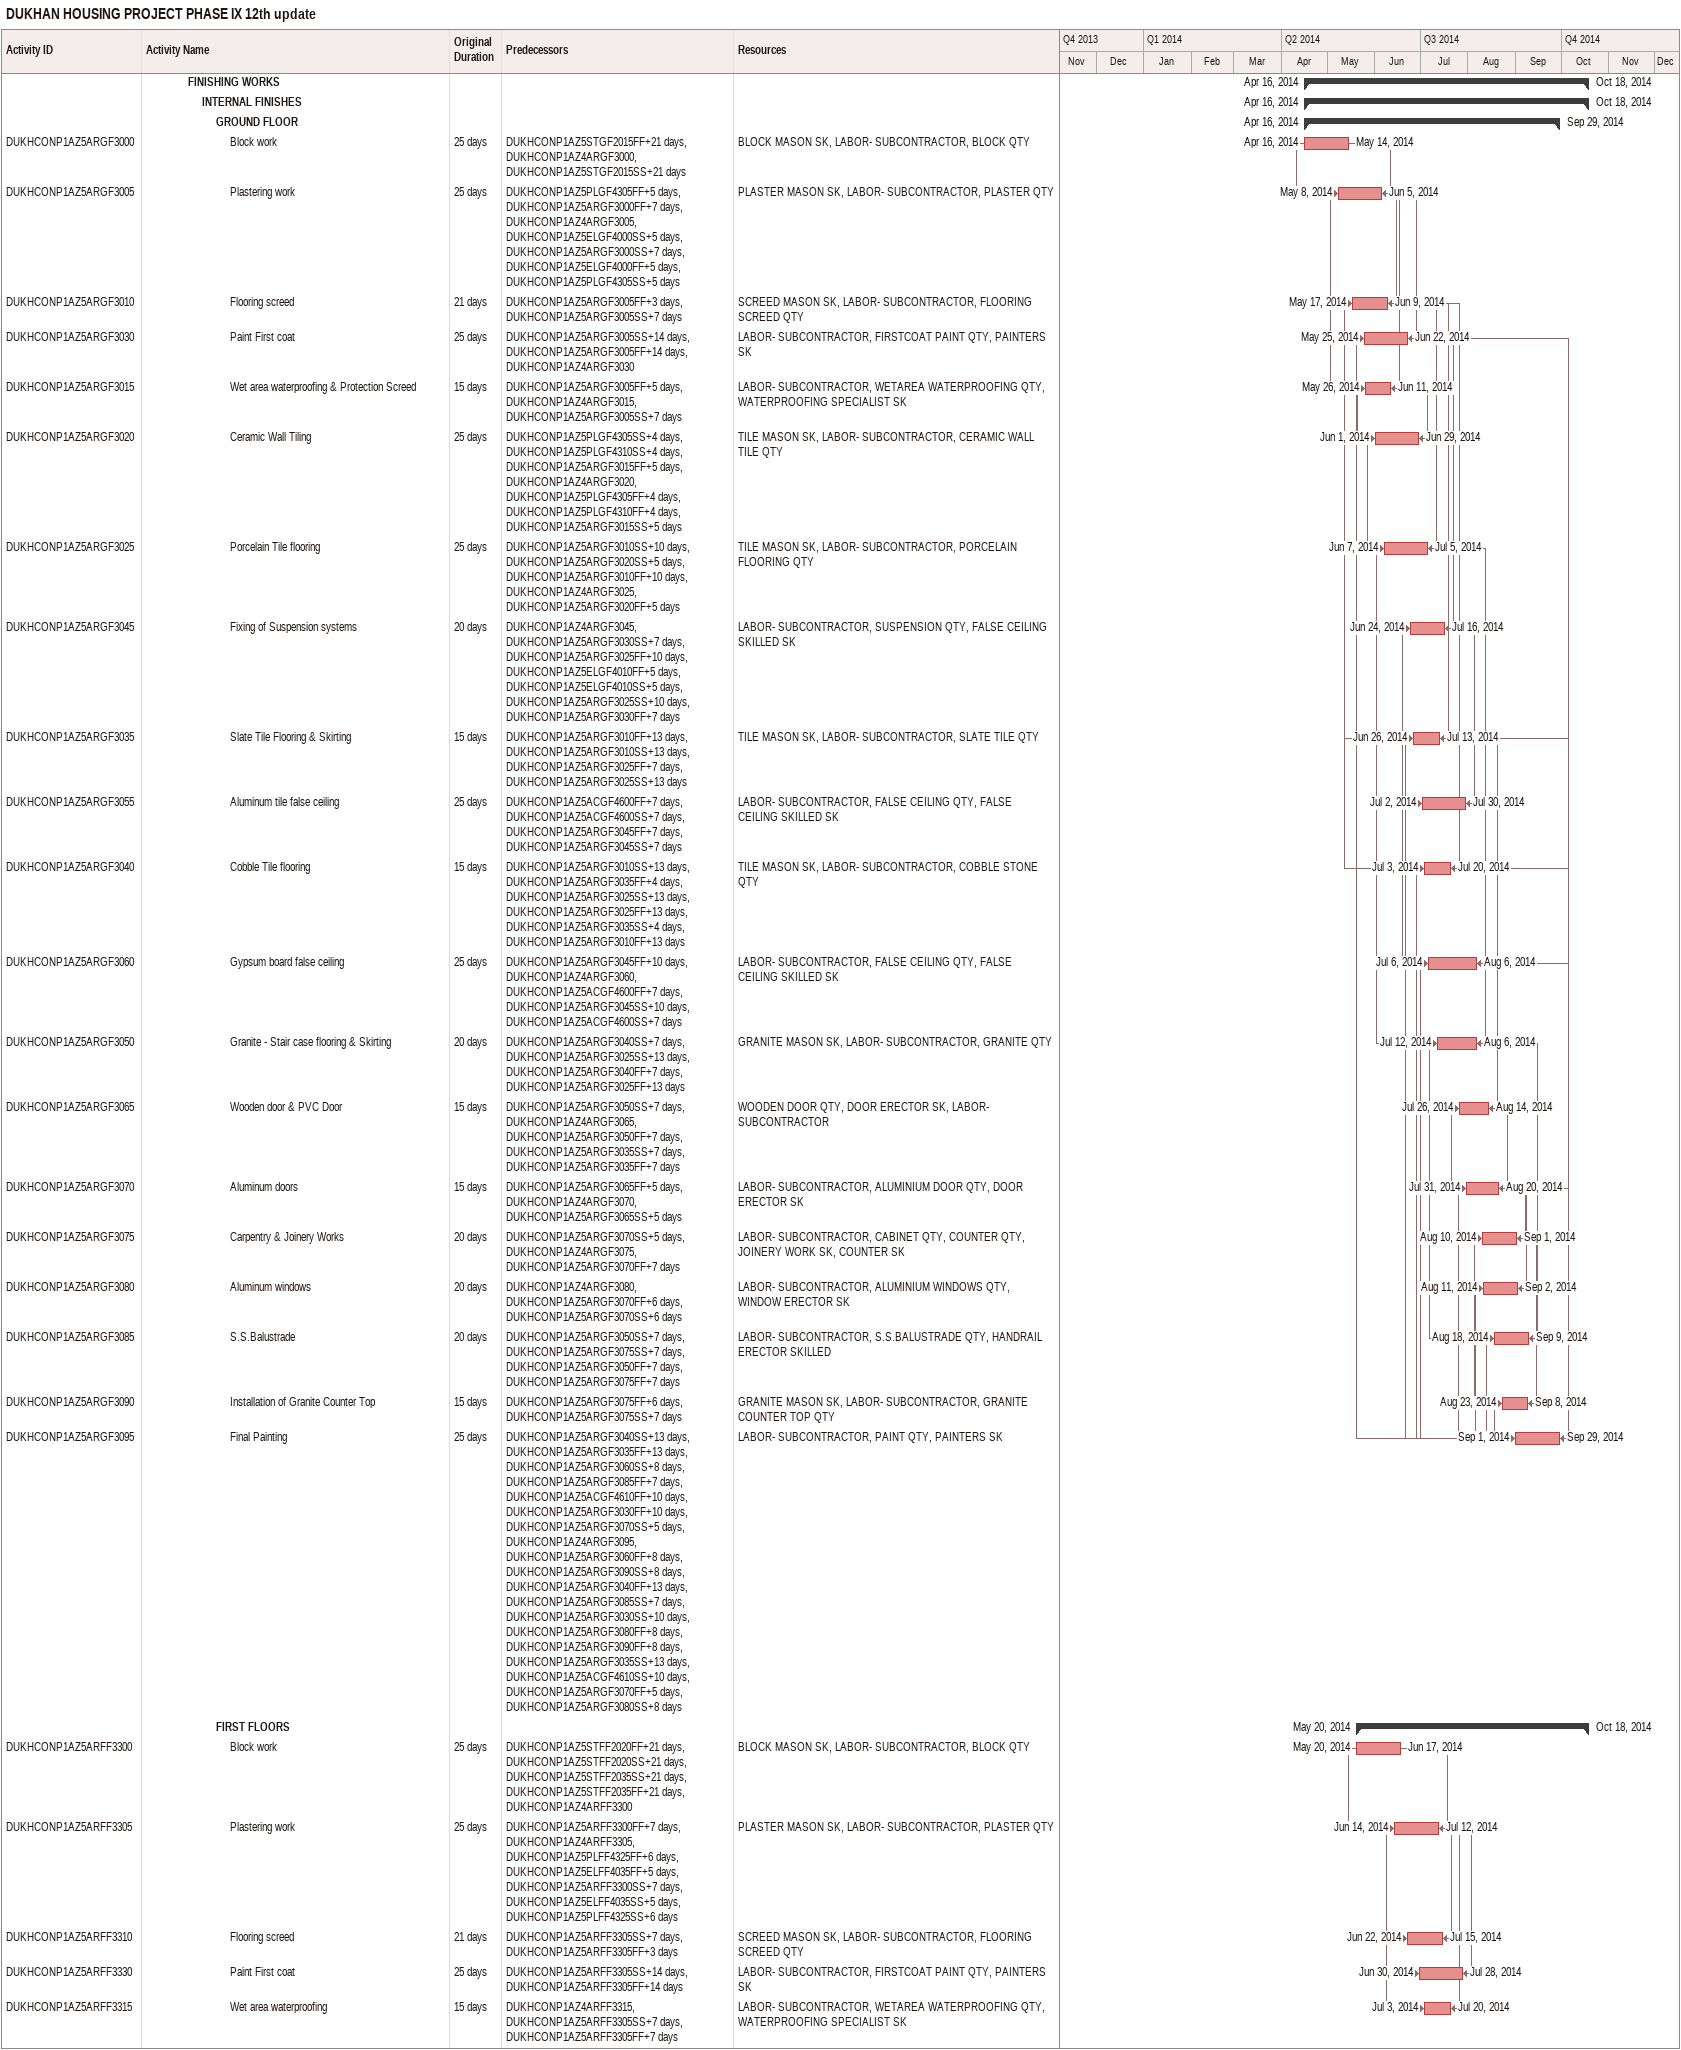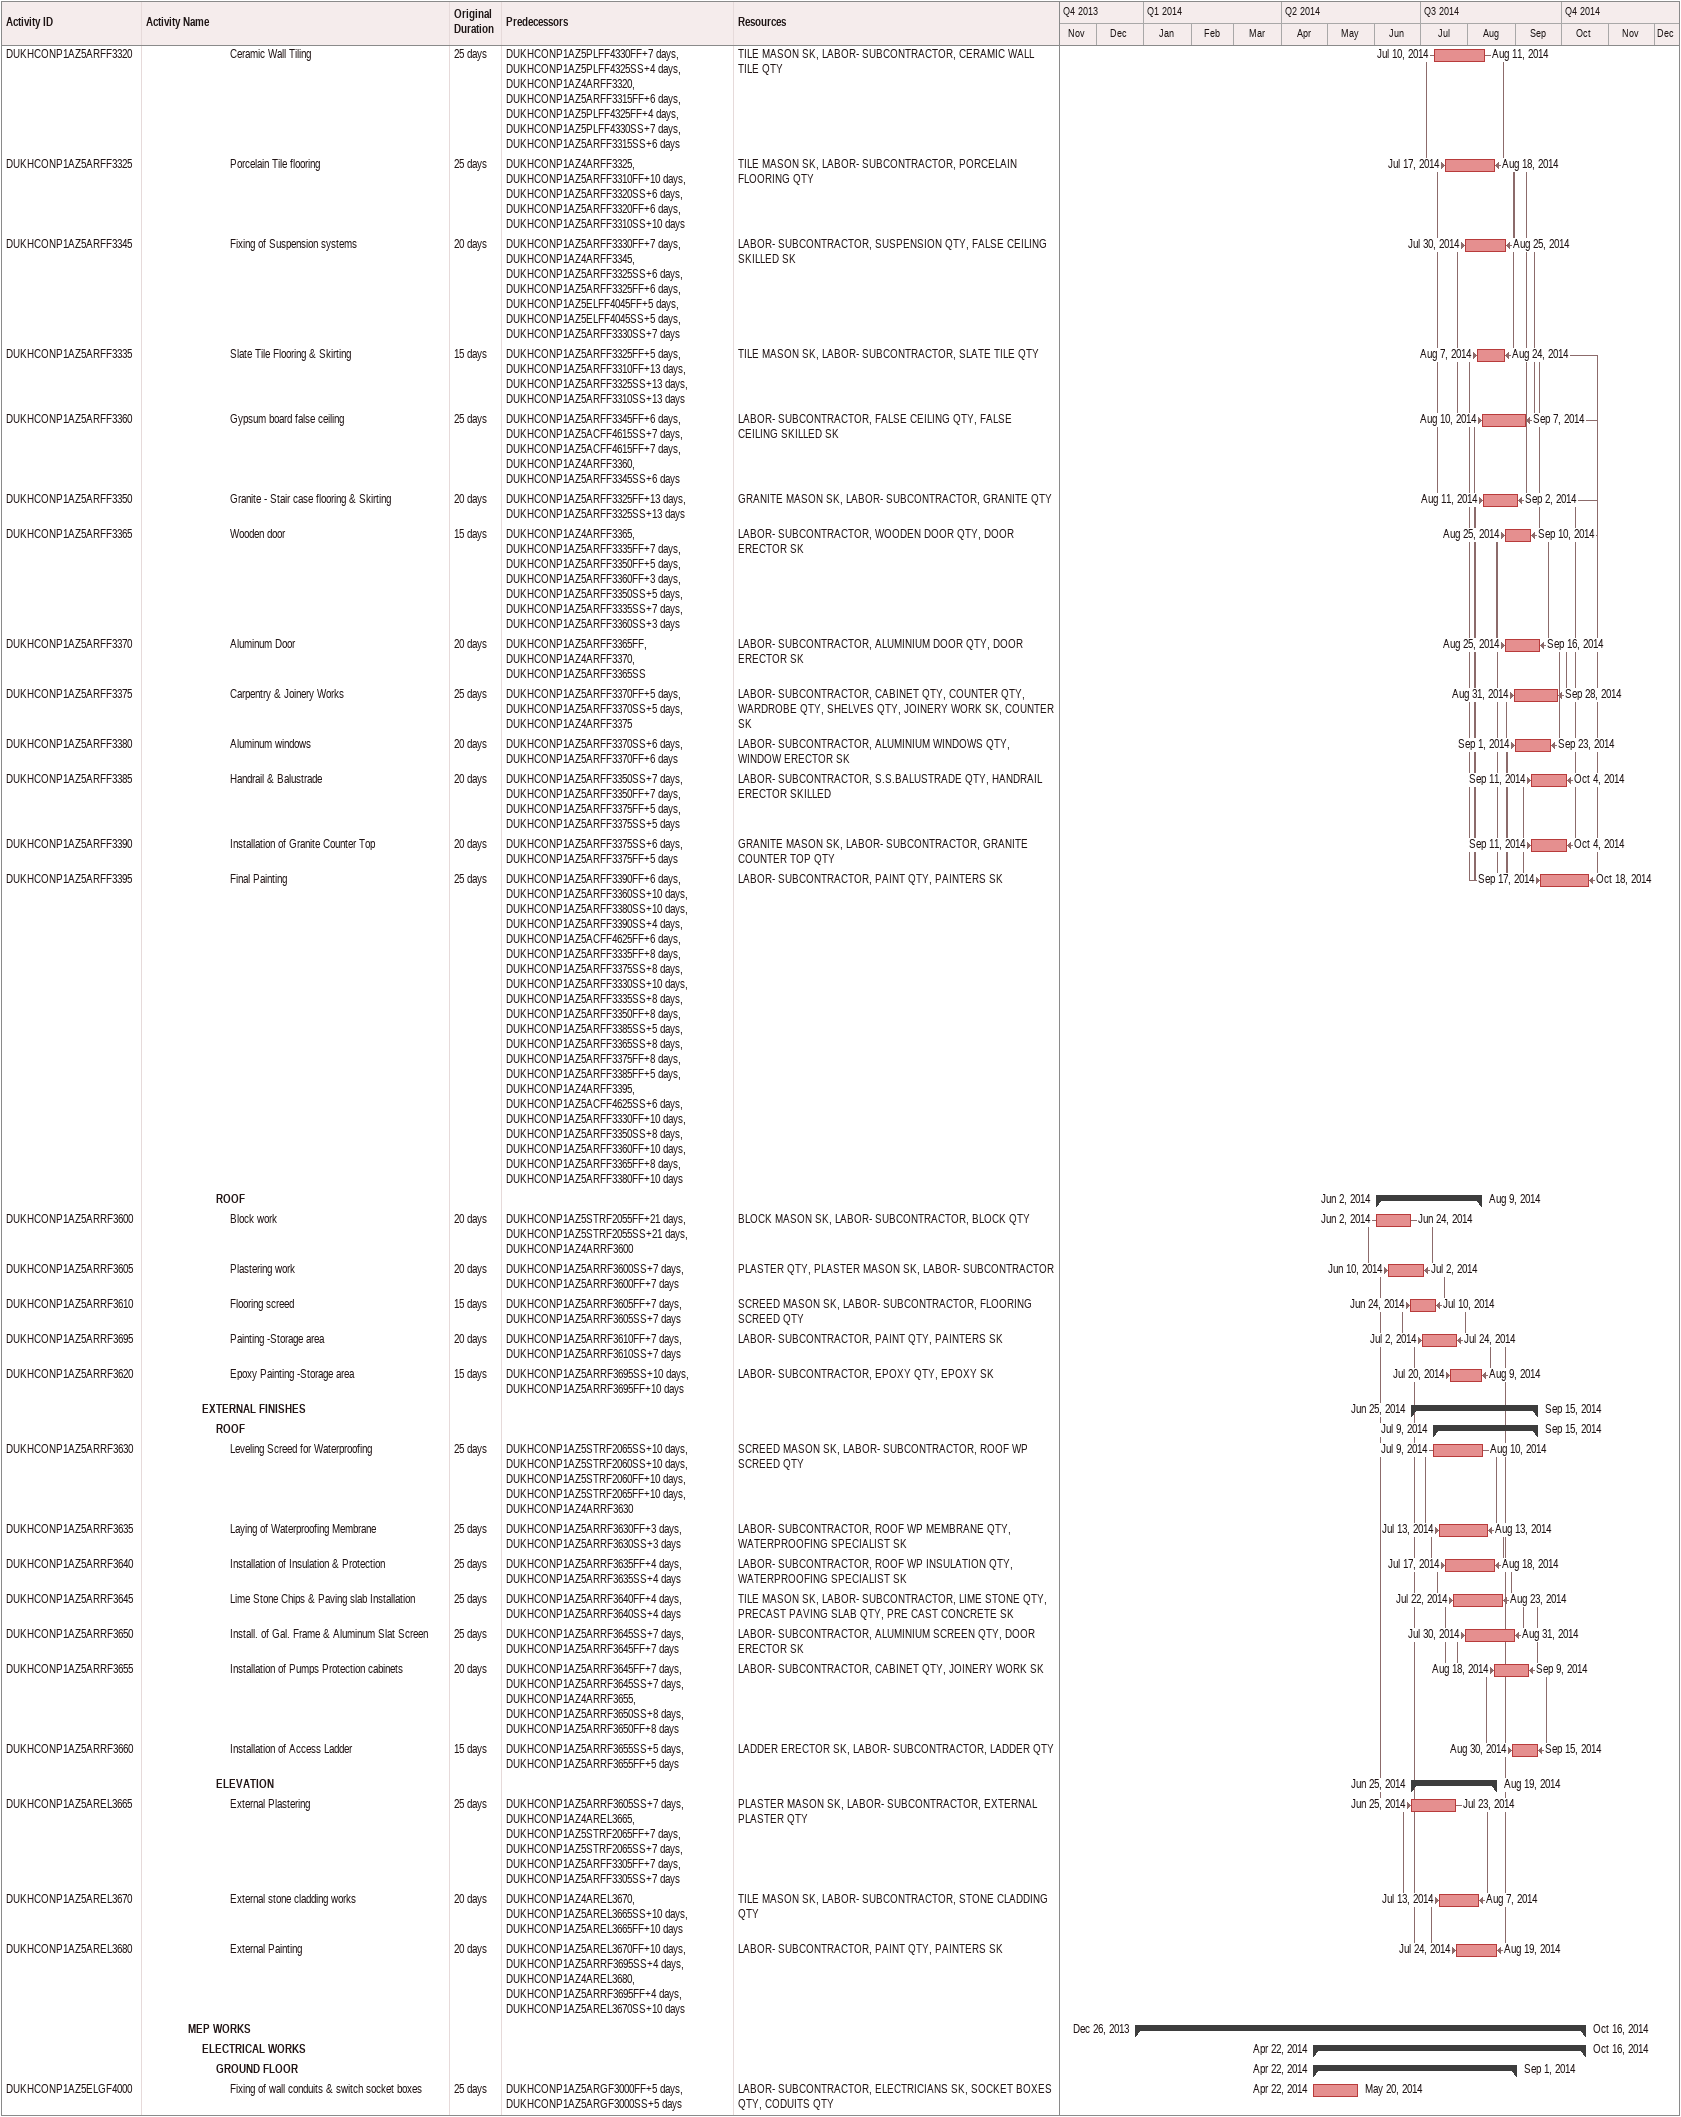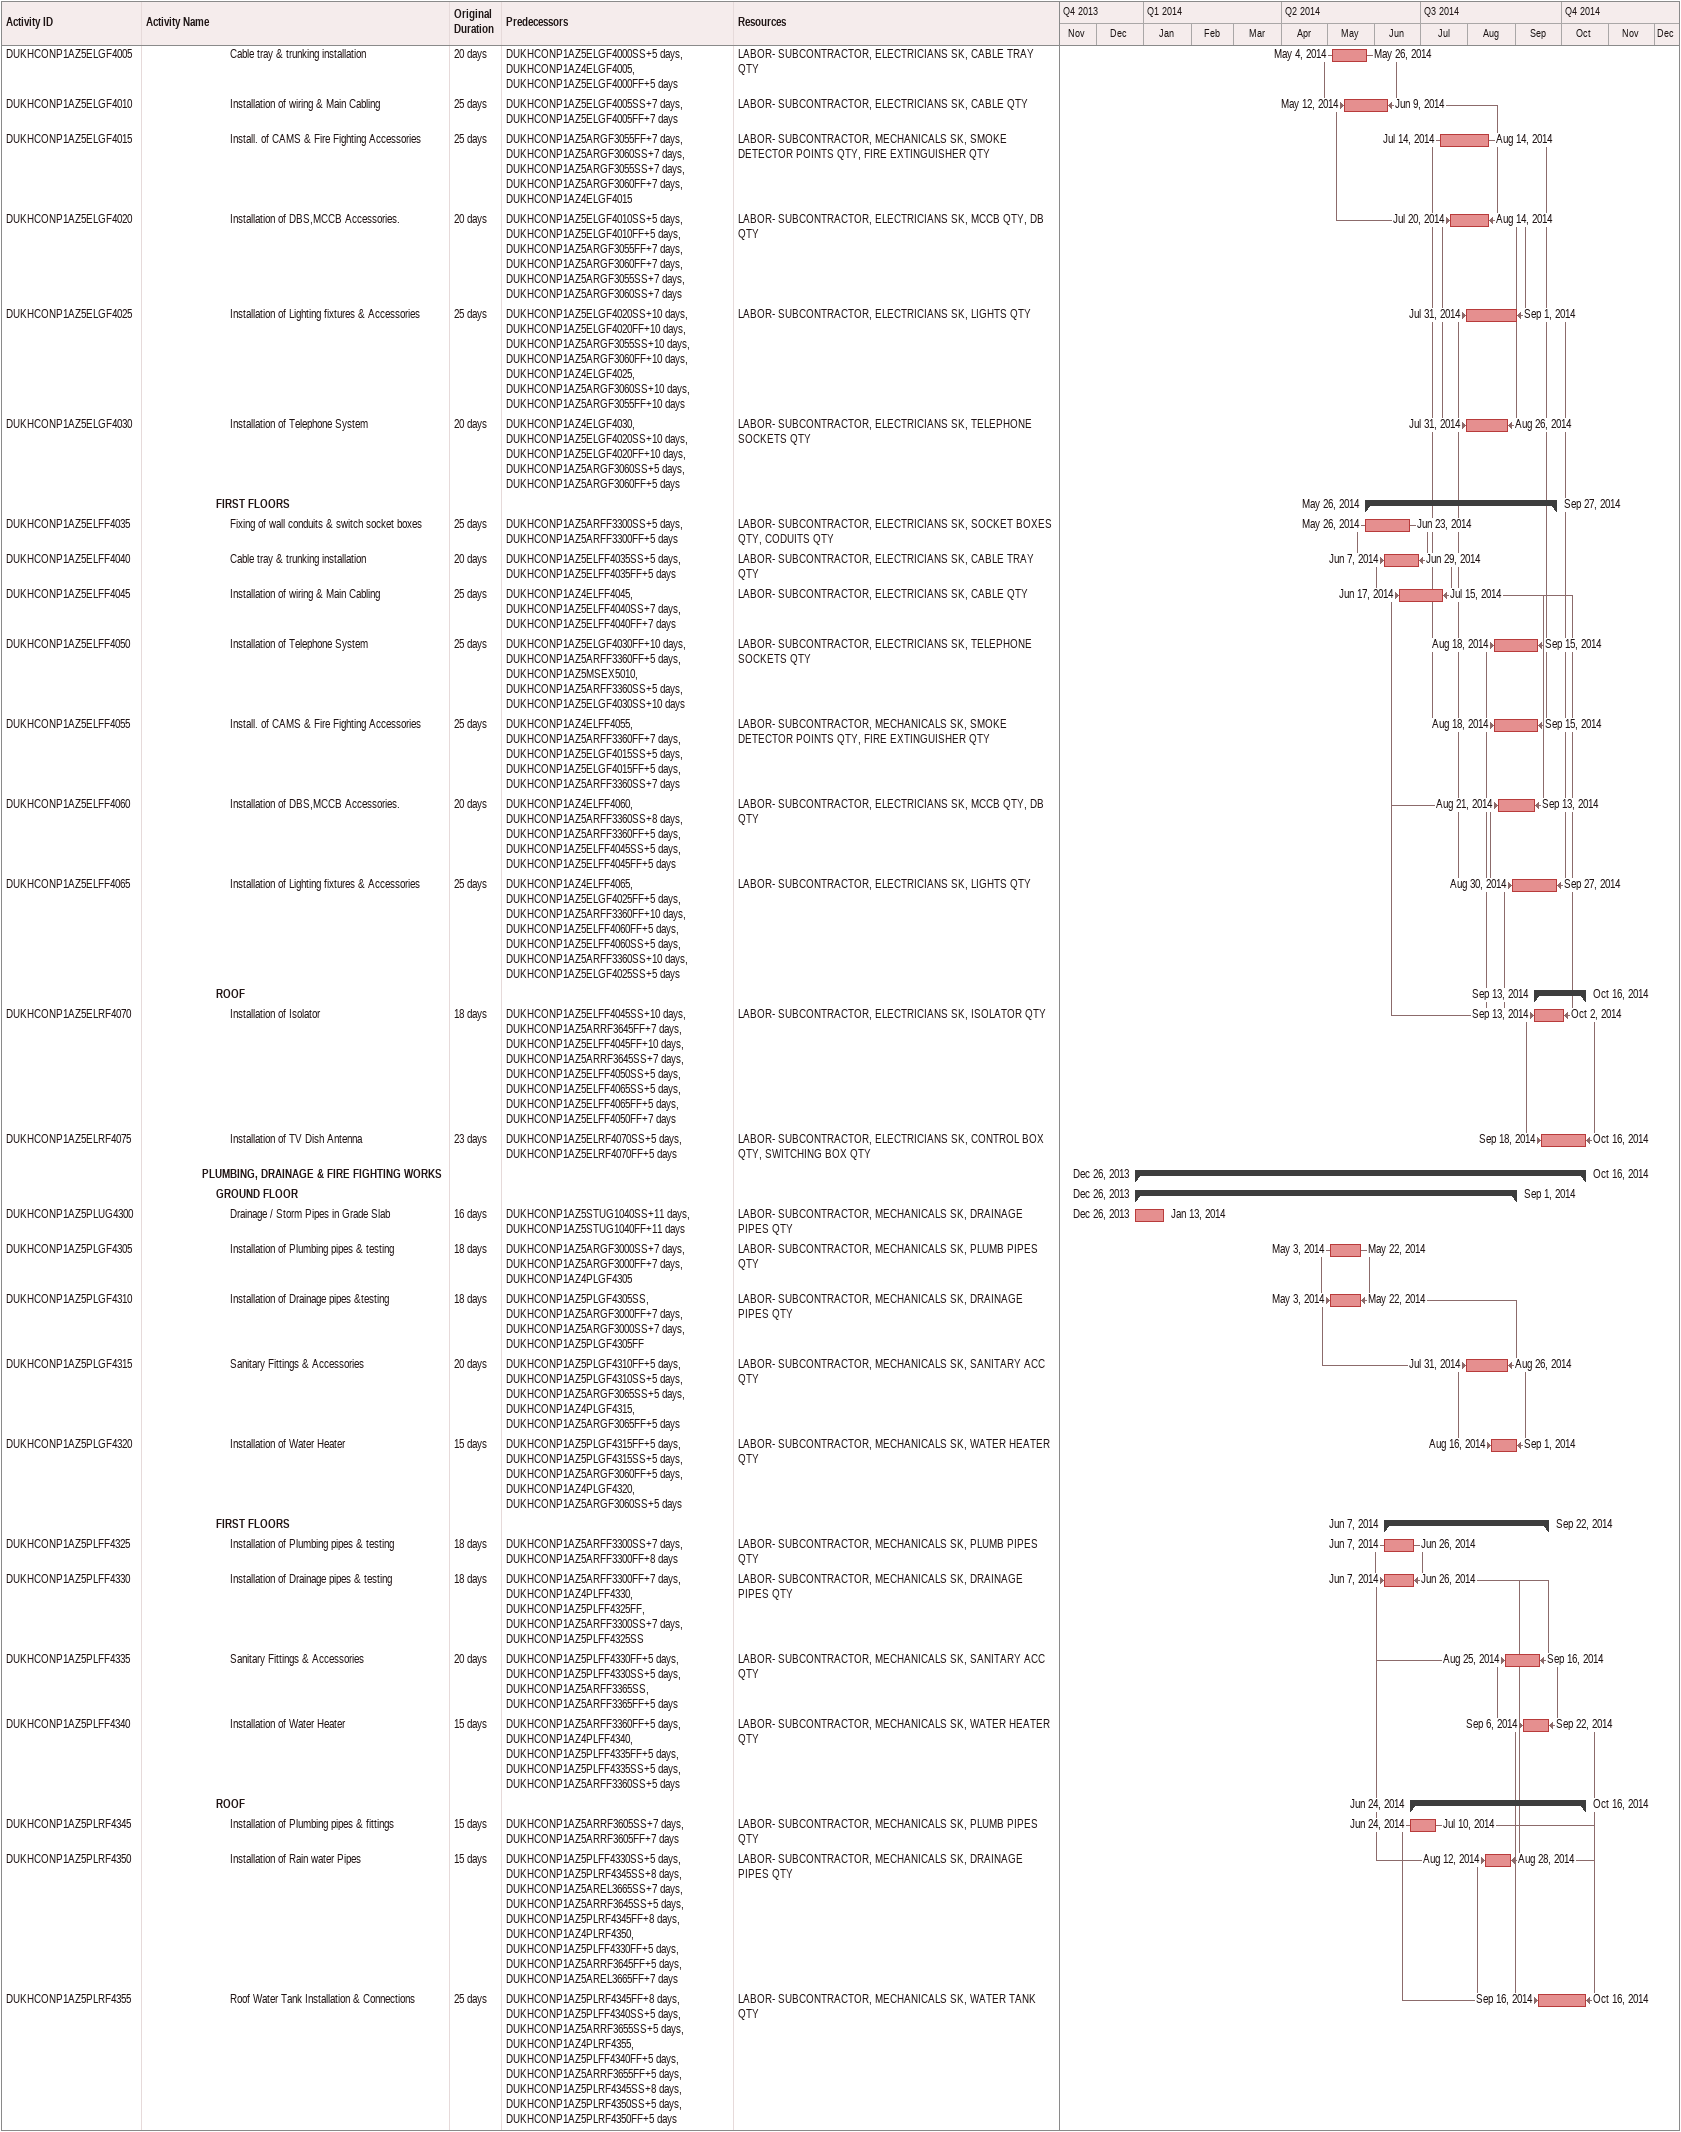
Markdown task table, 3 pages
DUKHAN HOUSING PROJECT PHASE IX 12th update

| ID | Level | Task | Original duration | Start | Finish | Predecessors | Resources |
|---|---|---|---|---|---|---|---|
|  | 4 | **FINISHING WORKS** |  | 2014-04-16 | 2014-10-18 |  |  |
|  | 5 | **INTERNAL FINISHES** |  | 2014-04-16 | 2014-10-18 |  |  |
|  | 6 | **GROUND FLOOR** |  | 2014-04-16 | 2014-09-29 |  |  |
| DUKHCONP1AZ5ARGF3000 | 7 | Block work | 25d | 2014-04-16 | 2014-05-14 | DUKHCONP1AZ5STGF2015FF+21d, DUKHCONP1AZ4ARGF3000, DUKHCONP1AZ5STGF2015SS+21d | BLOCK MASON SK, LABOR- SUBCONTRACTOR, BLOCK QTY |
| DUKHCONP1AZ5ARGF3005 | 7 | Plastering work | 25d | 2014-05-08 | 2014-06-05 | DUKHCONP1AZ5PLGF4305FF+5d, DUKHCONP1AZ5ARGF3000FF+7d, DUKHCONP1AZ4ARGF3005, DUKHCONP1AZ5ELGF4000SS+5d, DUKHCONP1AZ5ARGF3000SS+7d, DUKHCONP1AZ5ELGF4000FF+5d, DUKHCONP1AZ5PLGF4305SS+5d | PLASTER MASON SK, LABOR- SUBCONTRACTOR, PLASTER QTY |
| DUKHCONP1AZ5ARGF3010 | 7 | Flooring screed | 21d | 2014-05-17 | 2014-06-09 | DUKHCONP1AZ5ARGF3005FF+3d, DUKHCONP1AZ5ARGF3005SS+7d | SCREED MASON SK, LABOR- SUBCONTRACTOR, FLOORING SCREED QTY |
| DUKHCONP1AZ5ARGF3030 | 7 | Paint First coat | 25d | 2014-05-25 | 2014-06-22 | DUKHCONP1AZ5ARGF3005SS+14d, DUKHCONP1AZ5ARGF3005FF+14d, DUKHCONP1AZ4ARGF3030 | LABOR- SUBCONTRACTOR, FIRSTCOAT PAINT QTY, PAINTERS SK |
| DUKHCONP1AZ5ARGF3015 | 7 | Wet area waterproofing & Protection Screed | 15d | 2014-05-26 | 2014-06-11 | DUKHCONP1AZ5ARGF3005FF+5d, DUKHCONP1AZ4ARGF3015, DUKHCONP1AZ5ARGF3005SS+7d | LABOR- SUBCONTRACTOR, WETAREA WATERPROOFING QTY, WATERPROOFING SPECIALIST SK |
| DUKHCONP1AZ5ARGF3020 | 7 | Ceramic Wall Tiling | 25d | 2014-06-01 | 2014-06-29 | DUKHCONP1AZ5PLGF4305SS+4d, DUKHCONP1AZ5PLGF4310SS+4d, DUKHCONP1AZ5ARGF3015FF+5d, DUKHCONP1AZ4ARGF3020, DUKHCONP1AZ5PLGF4305FF+4d, DUKHCONP1AZ5PLGF4310FF+4d, DUKHCONP1AZ5ARGF3015SS+5d | TILE MASON SK, LABOR- SUBCONTRACTOR, CERAMIC WALL TILE QTY |
| DUKHCONP1AZ5ARGF3025 | 7 | Porcelain Tile flooring | 25d | 2014-06-07 | 2014-07-05 | DUKHCONP1AZ5ARGF3010SS+10d, DUKHCONP1AZ5ARGF3020SS+5d, DUKHCONP1AZ5ARGF3010FF+10d, DUKHCONP1AZ4ARGF3025, DUKHCONP1AZ5ARGF3020FF+5d | TILE MASON SK, LABOR- SUBCONTRACTOR, PORCELAIN FLOORING QTY |
| DUKHCONP1AZ5ARGF3045 | 7 | Fixing of Suspension systems | 20d | 2014-06-24 | 2014-07-16 | DUKHCONP1AZ4ARGF3045, DUKHCONP1AZ5ARGF3030SS+7d, DUKHCONP1AZ5ARGF3025FF+10d, DUKHCONP1AZ5ELGF4010FF+5d, DUKHCONP1AZ5ELGF4010SS+5d, DUKHCONP1AZ5ARGF3025SS+10d, DUKHCONP1AZ5ARGF3030FF+7d | LABOR- SUBCONTRACTOR, SUSPENSION QTY, FALSE CEILING SKILLED SK |
| DUKHCONP1AZ5ARGF3035 | 7 | Slate Tile Flooring & Skirting | 15d | 2014-06-26 | 2014-07-13 | DUKHCONP1AZ5ARGF3010FF+13d, DUKHCONP1AZ5ARGF3010SS+13d, DUKHCONP1AZ5ARGF3025FF+7d, DUKHCONP1AZ5ARGF3025SS+13d | TILE MASON SK, LABOR- SUBCONTRACTOR, SLATE TILE QTY |
| DUKHCONP1AZ5ARGF3055 | 7 | Aluminum tile false ceiling | 25d | 2014-07-02 | 2014-07-30 | DUKHCONP1AZ5ACGF4600FF+7d, DUKHCONP1AZ5ACGF4600SS+7d, DUKHCONP1AZ5ARGF3045FF+7d, DUKHCONP1AZ5ARGF3045SS+7d | LABOR- SUBCONTRACTOR, FALSE CEILING QTY, FALSE CEILING SKILLED SK |
| DUKHCONP1AZ5ARGF3040 | 7 | Cobble Tile flooring | 15d | 2014-07-03 | 2014-07-20 | DUKHCONP1AZ5ARGF3010SS+13d, DUKHCONP1AZ5ARGF3035FF+4d, DUKHCONP1AZ5ARGF3025SS+13d, DUKHCONP1AZ5ARGF3025FF+13d, DUKHCONP1AZ5ARGF3035SS+4d, DUKHCONP1AZ5ARGF3010FF+13d | TILE MASON SK, LABOR- SUBCONTRACTOR, COBBLE STONE QTY |
| DUKHCONP1AZ5ARGF3060 | 7 | Gypsum board false ceiling | 25d | 2014-07-06 | 2014-08-06 | DUKHCONP1AZ5ARGF3045FF+10d, DUKHCONP1AZ4ARGF3060, DUKHCONP1AZ5ACGF4600FF+7d, DUKHCONP1AZ5ARGF3045SS+10d, DUKHCONP1AZ5ACGF4600SS+7d | LABOR- SUBCONTRACTOR, FALSE CEILING QTY, FALSE CEILING SKILLED SK |
| DUKHCONP1AZ5ARGF3050 | 7 | Granite - Stair case flooring & Skirting | 20d | 2014-07-12 | 2014-08-06 | DUKHCONP1AZ5ARGF3040SS+7d, DUKHCONP1AZ5ARGF3025SS+13d, DUKHCONP1AZ5ARGF3040FF+7d, DUKHCONP1AZ5ARGF3025FF+13d | GRANITE MASON SK, LABOR- SUBCONTRACTOR, GRANITE QTY |
| DUKHCONP1AZ5ARGF3065 | 7 | Wooden door & PVC Door | 15d | 2014-07-26 | 2014-08-14 | DUKHCONP1AZ5ARGF3050SS+7d, DUKHCONP1AZ4ARGF3065, DUKHCONP1AZ5ARGF3050FF+7d, DUKHCONP1AZ5ARGF3035SS+7d, DUKHCONP1AZ5ARGF3035FF+7d | WOODEN DOOR QTY, DOOR ERECTOR SK, LABOR- SUBCONTRACTOR |
| DUKHCONP1AZ5ARGF3070 | 7 | Aluminum doors | 15d | 2014-07-31 | 2014-08-20 | DUKHCONP1AZ5ARGF3065FF+5d, DUKHCONP1AZ4ARGF3070, DUKHCONP1AZ5ARGF3065SS+5d | LABOR- SUBCONTRACTOR, ALUMINIUM DOOR QTY, DOOR ERECTOR SK |
| DUKHCONP1AZ5ARGF3075 | 7 | Carpentry & Joinery Works | 20d | 2014-08-10 | 2014-09-01 | DUKHCONP1AZ5ARGF3070SS+5d, DUKHCONP1AZ4ARGF3075, DUKHCONP1AZ5ARGF3070FF+7d | LABOR- SUBCONTRACTOR, CABINET QTY, COUNTER QTY, JOINERY WORK SK, COUNTER SK |
| DUKHCONP1AZ5ARGF3080 | 7 | Aluminum windows | 20d | 2014-08-11 | 2014-09-02 | DUKHCONP1AZ4ARGF3080, DUKHCONP1AZ5ARGF3070FF+6d, DUKHCONP1AZ5ARGF3070SS+6d | LABOR- SUBCONTRACTOR, ALUMINIUM WINDOWS QTY, WINDOW ERECTOR SK |
| DUKHCONP1AZ5ARGF3085 | 7 | S.S.Balustrade | 20d | 2014-08-18 | 2014-09-09 | DUKHCONP1AZ5ARGF3050SS+7d, DUKHCONP1AZ5ARGF3075SS+7d, DUKHCONP1AZ5ARGF3050FF+7d, DUKHCONP1AZ5ARGF3075FF+7d | LABOR- SUBCONTRACTOR, S.S.BALUSTRADE QTY, HANDRAIL ERECTOR SKILLED |
| DUKHCONP1AZ5ARGF3090 | 7 | Installation of Granite Counter Top | 15d | 2014-08-23 | 2014-09-08 | DUKHCONP1AZ5ARGF3075FF+6d, DUKHCONP1AZ5ARGF3075SS+7d | GRANITE MASON SK, LABOR- SUBCONTRACTOR, GRANITE COUNTER TOP QTY |
| DUKHCONP1AZ5ARGF3095 | 7 | Final Painting | 25d | 2014-09-01 | 2014-09-29 | DUKHCONP1AZ5ARGF3040SS+13d, DUKHCONP1AZ5ARGF3035FF+13d, DUKHCONP1AZ5ARGF3060SS+8d, DUKHCONP1AZ5ARGF3085FF+7d, DUKHCONP1AZ5ACGF4610FF+10d, DUKHCONP1AZ5ARGF3030FF+10d, DUKHCONP1AZ5ARGF3070SS+5d, DUKHCONP1AZ4ARGF3095, DUKHCONP1AZ5ARGF3060FF+8d, DUKHCONP1AZ5ARGF3090SS+8d, DUKHCONP1AZ5ARGF3040FF+13d, DUKHCONP1AZ5ARGF3085SS+7d, DUKHCONP1AZ5ARGF3030SS+10d, DUKHCONP1AZ5ARGF3080FF+8d, DUKHCONP1AZ5ARGF3090FF+8d, DUKHCONP1AZ5ARGF3035SS+13d, DUKHCONP1AZ5ACGF4610SS+10d, DUKHCONP1AZ5ARGF3070FF+5d, DUKHCONP1AZ5ARGF3080SS+8d | LABOR- SUBCONTRACTOR, PAINT QTY, PAINTERS SK |
|  | 6 | **FIRST FLOORS** |  | 2014-05-20 | 2014-10-18 |  |  |
| DUKHCONP1AZ5ARFF3300 | 7 | Block work | 25d | 2014-05-20 | 2014-06-17 | DUKHCONP1AZ5STFF2020FF+21d, DUKHCONP1AZ5STFF2020SS+21d, DUKHCONP1AZ5STFF2035SS+21d, DUKHCONP1AZ5STFF2035FF+21d, DUKHCONP1AZ4ARFF3300 | BLOCK MASON SK, LABOR- SUBCONTRACTOR, BLOCK QTY |
| DUKHCONP1AZ5ARFF3305 | 7 | Plastering work | 25d | 2014-06-14 | 2014-07-12 | DUKHCONP1AZ5ARFF3300FF+7d, DUKHCONP1AZ4ARFF3305, DUKHCONP1AZ5PLFF4325FF+6d, DUKHCONP1AZ5ELFF4035FF+5d, DUKHCONP1AZ5ARFF3300SS+7d, DUKHCONP1AZ5ELFF4035SS+5d, DUKHCONP1AZ5PLFF4325SS+6d | PLASTER MASON SK, LABOR- SUBCONTRACTOR, PLASTER QTY |
| DUKHCONP1AZ5ARFF3310 | 7 | Flooring screed | 21d | 2014-06-22 | 2014-07-15 | DUKHCONP1AZ5ARFF3305SS+7d, DUKHCONP1AZ5ARFF3305FF+3d | SCREED MASON SK, LABOR- SUBCONTRACTOR, FLOORING SCREED QTY |
| DUKHCONP1AZ5ARFF3330 | 7 | Paint First coat | 25d | 2014-06-30 | 2014-07-28 | DUKHCONP1AZ5ARFF3305SS+14d, DUKHCONP1AZ5ARFF3305FF+14d | LABOR- SUBCONTRACTOR, FIRSTCOAT PAINT QTY, PAINTERS SK |
| DUKHCONP1AZ5ARFF3315 | 7 | Wet area waterproofing | 15d | 2014-07-03 | 2014-07-20 | DUKHCONP1AZ4ARFF3315, DUKHCONP1AZ5ARFF3305SS+7d, DUKHCONP1AZ5ARFF3305FF+7d | LABOR- SUBCONTRACTOR, WETAREA WATERPROOFING QTY, WATERPROOFING SPECIALIST SK |
| DUKHCONP1AZ5ARFF3320 | 7 | Ceramic Wall Tiling | 25d | 2014-07-10 | 2014-08-11 | DUKHCONP1AZ5PLFF4330FF+7d, DUKHCONP1AZ5PLFF4325SS+4d, DUKHCONP1AZ4ARFF3320, DUKHCONP1AZ5ARFF3315FF+6d, DUKHCONP1AZ5PLFF4325FF+4d, DUKHCONP1AZ5PLFF4330SS+7d, DUKHCONP1AZ5ARFF3315SS+6d | TILE MASON SK, LABOR- SUBCONTRACTOR, CERAMIC WALL TILE QTY |
| DUKHCONP1AZ5ARFF3325 | 7 | Porcelain Tile flooring | 25d | 2014-07-17 | 2014-08-18 | DUKHCONP1AZ4ARFF3325, DUKHCONP1AZ5ARFF3310FF+10d, DUKHCONP1AZ5ARFF3320SS+6d, DUKHCONP1AZ5ARFF3320FF+6d, DUKHCONP1AZ5ARFF3310SS+10d | TILE MASON SK, LABOR- SUBCONTRACTOR, PORCELAIN FLOORING QTY |
| DUKHCONP1AZ5ARFF3345 | 7 | Fixing of Suspension systems | 20d | 2014-07-30 | 2014-08-25 | DUKHCONP1AZ5ARFF3330FF+7d, DUKHCONP1AZ4ARFF3345, DUKHCONP1AZ5ARFF3325SS+6d, DUKHCONP1AZ5ARFF3325FF+6d, DUKHCONP1AZ5ELFF4045FF+5d, DUKHCONP1AZ5ELFF4045SS+5d, DUKHCONP1AZ5ARFF3330SS+7d | LABOR- SUBCONTRACTOR, SUSPENSION QTY, FALSE CEILING SKILLED SK |
| DUKHCONP1AZ5ARFF3335 | 7 | Slate Tile Flooring & Skirting | 15d | 2014-08-07 | 2014-08-24 | DUKHCONP1AZ5ARFF3325FF+5d, DUKHCONP1AZ5ARFF3310FF+13d, DUKHCONP1AZ5ARFF3325SS+13d, DUKHCONP1AZ5ARFF3310SS+13d | TILE MASON SK, LABOR- SUBCONTRACTOR, SLATE TILE QTY |
| DUKHCONP1AZ5ARFF3360 | 7 | Gypsum board false ceiling | 25d | 2014-08-10 | 2014-09-07 | DUKHCONP1AZ5ARFF3345FF+6d, DUKHCONP1AZ5ACFF4615SS+7d, DUKHCONP1AZ5ACFF4615FF+7d, DUKHCONP1AZ4ARFF3360, DUKHCONP1AZ5ARFF3345SS+6d | LABOR- SUBCONTRACTOR, FALSE CEILING QTY, FALSE CEILING SKILLED SK |
| DUKHCONP1AZ5ARFF3350 | 7 | Granite - Stair case flooring & Skirting | 20d | 2014-08-11 | 2014-09-02 | DUKHCONP1AZ5ARFF3325FF+13d, DUKHCONP1AZ5ARFF3325SS+13d | GRANITE MASON SK, LABOR- SUBCONTRACTOR, GRANITE QTY |
| DUKHCONP1AZ5ARFF3365 | 7 | Wooden door | 15d | 2014-08-25 | 2014-09-10 | DUKHCONP1AZ4ARFF3365, DUKHCONP1AZ5ARFF3335FF+7d, DUKHCONP1AZ5ARFF3350FF+5d, DUKHCONP1AZ5ARFF3360FF+3d, DUKHCONP1AZ5ARFF3350SS+5d, DUKHCONP1AZ5ARFF3335SS+7d, DUKHCONP1AZ5ARFF3360SS+3d | LABOR- SUBCONTRACTOR, WOODEN DOOR QTY, DOOR ERECTOR SK |
| DUKHCONP1AZ5ARFF3370 | 7 | Aluminum Door | 20d | 2014-08-25 | 2014-09-16 | DUKHCONP1AZ5ARFF3365FF, DUKHCONP1AZ4ARFF3370, DUKHCONP1AZ5ARFF3365SS | LABOR- SUBCONTRACTOR, ALUMINIUM DOOR QTY, DOOR ERECTOR SK |
| DUKHCONP1AZ5ARFF3375 | 7 | Carpentry & Joinery Works | 25d | 2014-08-31 | 2014-09-28 | DUKHCONP1AZ5ARFF3370FF+5d, DUKHCONP1AZ5ARFF3370SS+5d, DUKHCONP1AZ4ARFF3375 | LABOR- SUBCONTRACTOR, CABINET QTY, COUNTER QTY, WARDROBE QTY, SHELVES QTY, JOINERY WORK SK, COUNTER SK |
| DUKHCONP1AZ5ARFF3380 | 7 | Aluminum windows | 20d | 2014-09-01 | 2014-09-23 | DUKHCONP1AZ5ARFF3370SS+6d, DUKHCONP1AZ5ARFF3370FF+6d | LABOR- SUBCONTRACTOR, ALUMINIUM WINDOWS QTY, WINDOW ERECTOR SK |
| DUKHCONP1AZ5ARFF3385 | 7 | Handrail & Balustrade | 20d | 2014-09-11 | 2014-10-04 | DUKHCONP1AZ5ARFF3350SS+7d, DUKHCONP1AZ5ARFF3350FF+7d, DUKHCONP1AZ5ARFF3375FF+5d, DUKHCONP1AZ5ARFF3375SS+5d | LABOR- SUBCONTRACTOR, S.S.BALUSTRADE QTY, HANDRAIL ERECTOR SKILLED |
| DUKHCONP1AZ5ARFF3390 | 7 | Installation of Granite Counter Top | 20d | 2014-09-11 | 2014-10-04 | DUKHCONP1AZ5ARFF3375SS+6d, DUKHCONP1AZ5ARFF3375FF+5d | GRANITE MASON SK, LABOR- SUBCONTRACTOR, GRANITE COUNTER TOP QTY |
| DUKHCONP1AZ5ARFF3395 | 7 | Final Painting | 25d | 2014-09-17 | 2014-10-18 | DUKHCONP1AZ5ARFF3390FF+6d, DUKHCONP1AZ5ARFF3360SS+10d, DUKHCONP1AZ5ARFF3380SS+10d, DUKHCONP1AZ5ARFF3390SS+4d, DUKHCONP1AZ5ACFF4625FF+6d, DUKHCONP1AZ5ARFF3335FF+8d, DUKHCONP1AZ5ARFF3375SS+8d, DUKHCONP1AZ5ARFF3330SS+10d, DUKHCONP1AZ5ARFF3335SS+8d, DUKHCONP1AZ5ARFF3350FF+8d, DUKHCONP1AZ5ARFF3385SS+5d, DUKHCONP1AZ5ARFF3365SS+8d, DUKHCONP1AZ5ARFF3375FF+8d, DUKHCONP1AZ5ARFF3385FF+5d, DUKHCONP1AZ4ARFF3395, DUKHCONP1AZ5ACFF4625SS+6d, DUKHCONP1AZ5ARFF3330FF+10d, DUKHCONP1AZ5ARFF3350SS+8d, DUKHCONP1AZ5ARFF3360FF+10d, DUKHCONP1AZ5ARFF3365FF+8d, DUKHCONP1AZ5ARFF3380FF+10d | LABOR- SUBCONTRACTOR, PAINT QTY, PAINTERS SK |
|  | 6 | **ROOF** |  | 2014-06-02 | 2014-08-09 |  |  |
| DUKHCONP1AZ5ARRF3600 | 7 | Block work | 20d | 2014-06-02 | 2014-06-24 | DUKHCONP1AZ5STRF2055FF+21d, DUKHCONP1AZ5STRF2055SS+21d, DUKHCONP1AZ4ARRF3600 | BLOCK MASON SK, LABOR- SUBCONTRACTOR, BLOCK QTY |
| DUKHCONP1AZ5ARRF3605 | 7 | Plastering work | 20d | 2014-06-10 | 2014-07-02 | DUKHCONP1AZ5ARRF3600SS+7d, DUKHCONP1AZ5ARRF3600FF+7d | PLASTER QTY, PLASTER MASON SK, LABOR- SUBCONTRACTOR |
| DUKHCONP1AZ5ARRF3610 | 7 | Flooring screed | 15d | 2014-06-24 | 2014-07-10 | DUKHCONP1AZ5ARRF3605FF+7d, DUKHCONP1AZ5ARRF3605SS+7d | SCREED MASON SK, LABOR- SUBCONTRACTOR, FLOORING SCREED QTY |
| DUKHCONP1AZ5ARRF3695 | 7 | Painting -Storage area | 20d | 2014-07-02 | 2014-07-24 | DUKHCONP1AZ5ARRF3610FF+7d, DUKHCONP1AZ5ARRF3610SS+7d | LABOR- SUBCONTRACTOR, PAINT QTY, PAINTERS SK |
| DUKHCONP1AZ5ARRF3620 | 7 | Epoxy Painting -Storage area | 15d | 2014-07-20 | 2014-08-09 | DUKHCONP1AZ5ARRF3695SS+10d, DUKHCONP1AZ5ARRF3695FF+10d | LABOR- SUBCONTRACTOR, EPOXY QTY, EPOXY SK |
|  | 5 | **EXTERNAL FINISHES** |  | 2014-06-25 | 2014-09-15 |  |  |
|  | 6 | **ROOF** |  | 2014-07-09 | 2014-09-15 |  |  |
| DUKHCONP1AZ5ARRF3630 | 7 | Leveling Screed for Waterproofing | 25d | 2014-07-09 | 2014-08-10 | DUKHCONP1AZ5STRF2065SS+10d, DUKHCONP1AZ5STRF2060SS+10d, DUKHCONP1AZ5STRF2060FF+10d, DUKHCONP1AZ5STRF2065FF+10d, DUKHCONP1AZ4ARRF3630 | SCREED MASON SK, LABOR- SUBCONTRACTOR, ROOF WP SCREED QTY |
| DUKHCONP1AZ5ARRF3635 | 7 | Laying of Waterproofing Membrane | 25d | 2014-07-13 | 2014-08-13 | DUKHCONP1AZ5ARRF3630FF+3d, DUKHCONP1AZ5ARRF3630SS+3d | LABOR- SUBCONTRACTOR, ROOF WP MEMBRANE QTY, WATERPROOFING SPECIALIST SK |
| DUKHCONP1AZ5ARRF3640 | 7 | Installation of Insulation & Protection | 25d | 2014-07-17 | 2014-08-18 | DUKHCONP1AZ5ARRF3635FF+4d, DUKHCONP1AZ5ARRF3635SS+4d | LABOR- SUBCONTRACTOR, ROOF WP INSULATION QTY, WATERPROOFING SPECIALIST SK |
| DUKHCONP1AZ5ARRF3645 | 7 | Lime Stone Chips & Paving slab Installation | 25d | 2014-07-22 | 2014-08-23 | DUKHCONP1AZ5ARRF3640FF+4d, DUKHCONP1AZ5ARRF3640SS+4d | TILE MASON SK, LABOR- SUBCONTRACTOR, LIME STONE QTY, PRECAST PAVING SLAB QTY, PRE CAST CONCRETE SK |
| DUKHCONP1AZ5ARRF3650 | 7 | Install. of Gal. Frame & Aluminum Slat Screen | 25d | 2014-07-30 | 2014-08-31 | DUKHCONP1AZ5ARRF3645SS+7d, DUKHCONP1AZ5ARRF3645FF+7d | LABOR- SUBCONTRACTOR, ALUMINIUM SCREEN QTY, DOOR ERECTOR SK |
| DUKHCONP1AZ5ARRF3655 | 7 | Installation of Pumps Protection cabinets | 20d | 2014-08-18 | 2014-09-09 | DUKHCONP1AZ5ARRF3645FF+7d, DUKHCONP1AZ5ARRF3645SS+7d, DUKHCONP1AZ4ARRF3655, DUKHCONP1AZ5ARRF3650SS+8d, DUKHCONP1AZ5ARRF3650FF+8d | LABOR- SUBCONTRACTOR, CABINET QTY, JOINERY WORK SK |
| DUKHCONP1AZ5ARRF3660 | 7 | Installation of Access Ladder | 15d | 2014-08-30 | 2014-09-15 | DUKHCONP1AZ5ARRF3655SS+5d, DUKHCONP1AZ5ARRF3655FF+5d | LADDER ERECTOR SK, LABOR- SUBCONTRACTOR, LADDER QTY |
|  | 6 | **ELEVATION** |  | 2014-06-25 | 2014-08-19 |  |  |
| DUKHCONP1AZ5AREL3665 | 7 | External Plastering | 25d | 2014-06-25 | 2014-07-23 | DUKHCONP1AZ5ARRF3605SS+7d, DUKHCONP1AZ4AREL3665, DUKHCONP1AZ5STRF2065FF+7d, DUKHCONP1AZ5STRF2065SS+7d, DUKHCONP1AZ5ARFF3305FF+7d, DUKHCONP1AZ5ARFF3305SS+7d | PLASTER MASON SK, LABOR- SUBCONTRACTOR, EXTERNAL PLASTER QTY |
| DUKHCONP1AZ5AREL3670 | 7 | External stone cladding works | 20d | 2014-07-13 | 2014-08-07 | DUKHCONP1AZ4AREL3670, DUKHCONP1AZ5AREL3665SS+10d, DUKHCONP1AZ5AREL3665FF+10d | TILE MASON SK, LABOR- SUBCONTRACTOR, STONE CLADDING QTY |
| DUKHCONP1AZ5AREL3680 | 7 | External Painting | 20d | 2014-07-24 | 2014-08-19 | DUKHCONP1AZ5AREL3670FF+10d, DUKHCONP1AZ5ARRF3695SS+4d, DUKHCONP1AZ4AREL3680, DUKHCONP1AZ5ARRF3695FF+4d, DUKHCONP1AZ5AREL3670SS+10d | LABOR- SUBCONTRACTOR, PAINT QTY, PAINTERS SK |
|  | 4 | **MEP WORKS** |  | 2013-12-26 | 2014-10-16 |  |  |
|  | 5 | **ELECTRICAL WORKS** |  | 2014-04-22 | 2014-10-16 |  |  |
|  | 6 | **GROUND FLOOR** |  | 2014-04-22 | 2014-09-01 |  |  |
| DUKHCONP1AZ5ELGF4000 | 7 | Fixing of wall conduits & switch socket boxes | 25d | 2014-04-22 | 2014-05-20 | DUKHCONP1AZ5ARGF3000FF+5d, DUKHCONP1AZ5ARGF3000SS+5d | LABOR- SUBCONTRACTOR, ELECTRICIANS SK, SOCKET BOXES QTY, CODUITS QTY |
| DUKHCONP1AZ5ELGF4005 | 7 | Cable tray & trunking installation | 20d | 2014-05-04 | 2014-05-26 | DUKHCONP1AZ5ELGF4000SS+5d, DUKHCONP1AZ4ELGF4005, DUKHCONP1AZ5ELGF4000FF+5d | LABOR- SUBCONTRACTOR, ELECTRICIANS SK, CABLE TRAY QTY |
| DUKHCONP1AZ5ELGF4010 | 7 | Installation of wiring & Main Cabling | 25d | 2014-05-12 | 2014-06-09 | DUKHCONP1AZ5ELGF4005SS+7d, DUKHCONP1AZ5ELGF4005FF+7d | LABOR- SUBCONTRACTOR, ELECTRICIANS SK, CABLE QTY |
| DUKHCONP1AZ5ELGF4015 | 7 | Install. of CAMS & Fire Fighting Accessories | 25d | 2014-07-14 | 2014-08-14 | DUKHCONP1AZ5ARGF3055FF+7d, DUKHCONP1AZ5ARGF3060SS+7d, DUKHCONP1AZ5ARGF3055SS+7d, DUKHCONP1AZ5ARGF3060FF+7d, DUKHCONP1AZ4ELGF4015 | LABOR- SUBCONTRACTOR, MECHANICALS SK, SMOKE DETECTOR POINTS QTY, FIRE EXTINGUISHER QTY |
| DUKHCONP1AZ5ELGF4020 | 7 | Installation of DBS,MCCB Accessories. | 20d | 2014-07-20 | 2014-08-14 | DUKHCONP1AZ5ELGF4010SS+5d, DUKHCONP1AZ5ELGF4010FF+5d, DUKHCONP1AZ5ARGF3055FF+7d, DUKHCONP1AZ5ARGF3060FF+7d, DUKHCONP1AZ5ARGF3055SS+7d, DUKHCONP1AZ5ARGF3060SS+7d | LABOR- SUBCONTRACTOR, ELECTRICIANS SK, MCCB QTY, DB QTY |
| DUKHCONP1AZ5ELGF4025 | 7 | Installation of Lighting fixtures & Accessories | 25d | 2014-07-31 | 2014-09-01 | DUKHCONP1AZ5ELGF4020SS+10d, DUKHCONP1AZ5ELGF4020FF+10d, DUKHCONP1AZ5ARGF3055SS+10d, DUKHCONP1AZ5ARGF3060FF+10d, DUKHCONP1AZ4ELGF4025, DUKHCONP1AZ5ARGF3060SS+10d, DUKHCONP1AZ5ARGF3055FF+10d | LABOR- SUBCONTRACTOR, ELECTRICIANS SK, LIGHTS QTY |
| DUKHCONP1AZ5ELGF4030 | 7 | Installation of Telephone System | 20d | 2014-07-31 | 2014-08-26 | DUKHCONP1AZ4ELGF4030, DUKHCONP1AZ5ELGF4020SS+10d, DUKHCONP1AZ5ELGF4020FF+10d, DUKHCONP1AZ5ARGF3060SS+5d, DUKHCONP1AZ5ARGF3060FF+5d | LABOR- SUBCONTRACTOR, ELECTRICIANS SK, TELEPHONE SOCKETS QTY |
|  | 6 | **FIRST FLOORS** |  | 2014-05-26 | 2014-09-27 |  |  |
| DUKHCONP1AZ5ELFF4035 | 7 | Fixing of wall conduits & switch socket boxes | 25d | 2014-05-26 | 2014-06-23 | DUKHCONP1AZ5ARFF3300SS+5d, DUKHCONP1AZ5ARFF3300FF+5d | LABOR- SUBCONTRACTOR, ELECTRICIANS SK, SOCKET BOXES QTY, CODUITS QTY |
| DUKHCONP1AZ5ELFF4040 | 7 | Cable tray & trunking installation | 20d | 2014-06-07 | 2014-06-29 | DUKHCONP1AZ5ELFF4035SS+5d, DUKHCONP1AZ5ELFF4035FF+5d | LABOR- SUBCONTRACTOR, ELECTRICIANS SK, CABLE TRAY QTY |
| DUKHCONP1AZ5ELFF4045 | 7 | Installation of wiring & Main Cabling | 25d | 2014-06-17 | 2014-07-15 | DUKHCONP1AZ4ELFF4045, DUKHCONP1AZ5ELFF4040SS+7d, DUKHCONP1AZ5ELFF4040FF+7d | LABOR- SUBCONTRACTOR, ELECTRICIANS SK, CABLE QTY |
| DUKHCONP1AZ5ELFF4050 | 7 | Installation of Telephone System | 25d | 2014-08-18 | 2014-09-15 | DUKHCONP1AZ5ELGF4030FF+10d, DUKHCONP1AZ5ARFF3360FF+5d, DUKHCONP1AZ5MSEX5010, DUKHCONP1AZ5ARFF3360SS+5d, DUKHCONP1AZ5ELGF4030SS+10d | LABOR- SUBCONTRACTOR, ELECTRICIANS SK, TELEPHONE SOCKETS QTY |
| DUKHCONP1AZ5ELFF4055 | 7 | Install. of CAMS & Fire Fighting Accessories | 25d | 2014-08-18 | 2014-09-15 | DUKHCONP1AZ4ELFF4055, DUKHCONP1AZ5ARFF3360FF+7d, DUKHCONP1AZ5ELGF4015SS+5d, DUKHCONP1AZ5ELGF4015FF+5d, DUKHCONP1AZ5ARFF3360SS+7d | LABOR- SUBCONTRACTOR, MECHANICALS SK, SMOKE DETECTOR POINTS QTY, FIRE EXTINGUISHER QTY |
| DUKHCONP1AZ5ELFF4060 | 7 | Installation of DBS,MCCB Accessories. | 20d | 2014-08-21 | 2014-09-13 | DUKHCONP1AZ4ELFF4060, DUKHCONP1AZ5ARFF3360SS+8d, DUKHCONP1AZ5ARFF3360FF+5d, DUKHCONP1AZ5ELFF4045SS+5d, DUKHCONP1AZ5ELFF4045FF+5d | LABOR- SUBCONTRACTOR, ELECTRICIANS SK, MCCB QTY, DB QTY |
| DUKHCONP1AZ5ELFF4065 | 7 | Installation of Lighting fixtures & Accessories | 25d | 2014-08-30 | 2014-09-27 | DUKHCONP1AZ4ELFF4065, DUKHCONP1AZ5ELGF4025FF+5d, DUKHCONP1AZ5ARFF3360FF+10d, DUKHCONP1AZ5ELFF4060FF+5d, DUKHCONP1AZ5ELFF4060SS+5d, DUKHCONP1AZ5ARFF3360SS+10d, DUKHCONP1AZ5ELGF4025SS+5d | LABOR- SUBCONTRACTOR, ELECTRICIANS SK, LIGHTS QTY |
|  | 6 | **ROOF** |  | 2014-09-13 | 2014-10-16 |  |  |
| DUKHCONP1AZ5ELRF4070 | 7 | Installation of Isolator | 18d | 2014-09-13 | 2014-10-02 | DUKHCONP1AZ5ELFF4045SS+10d, DUKHCONP1AZ5ARRF3645FF+7d, DUKHCONP1AZ5ELFF4045FF+10d, DUKHCONP1AZ5ARRF3645SS+7d, DUKHCONP1AZ5ELFF4050SS+5d, DUKHCONP1AZ5ELFF4065SS+5d, DUKHCONP1AZ5ELFF4065FF+5d, DUKHCONP1AZ5ELFF4050FF+7d | LABOR- SUBCONTRACTOR, ELECTRICIANS SK, ISOLATOR QTY |
| DUKHCONP1AZ5ELRF4075 | 7 | Installation of TV Dish Antenna | 23d | 2014-09-18 | 2014-10-16 | DUKHCONP1AZ5ELRF4070SS+5d, DUKHCONP1AZ5ELRF4070FF+5d | LABOR- SUBCONTRACTOR, ELECTRICIANS SK, CONTROL BOX QTY, SWITCHING BOX QTY |
|  | 5 | **PLUMBING, DRAINAGE & FIRE FIGHTING WORKS** |  | 2013-12-26 | 2014-10-16 |  |  |
|  | 6 | **GROUND FLOOR** |  | 2013-12-26 | 2014-09-01 |  |  |
| DUKHCONP1AZ5PLUG4300 | 7 | Drainage / Storm Pipes in Grade Slab | 16d | 2013-12-26 | 2014-01-13 | DUKHCONP1AZ5STUG1040SS+11d, DUKHCONP1AZ5STUG1040FF+11d | LABOR- SUBCONTRACTOR, MECHANICALS SK, DRAINAGE PIPES QTY |
| DUKHCONP1AZ5PLGF4305 | 7 | Installation of Plumbing pipes & testing | 18d | 2014-05-03 | 2014-05-22 | DUKHCONP1AZ5ARGF3000SS+7d, DUKHCONP1AZ5ARGF3000FF+7d, DUKHCONP1AZ4PLGF4305 | LABOR- SUBCONTRACTOR, MECHANICALS SK, PLUMB PIPES QTY |
| DUKHCONP1AZ5PLGF4310 | 7 | Installation of Drainage pipes &testing | 18d | 2014-05-03 | 2014-05-22 | DUKHCONP1AZ5PLGF4305SS, DUKHCONP1AZ5ARGF3000FF+7d, DUKHCONP1AZ5ARGF3000SS+7d, DUKHCONP1AZ5PLGF4305FF | LABOR- SUBCONTRACTOR, MECHANICALS SK, DRAINAGE PIPES QTY |
| DUKHCONP1AZ5PLGF4315 | 7 | Sanitary Fittings & Accessories | 20d | 2014-07-31 | 2014-08-26 | DUKHCONP1AZ5PLGF4310FF+5d, DUKHCONP1AZ5PLGF4310SS+5d, DUKHCONP1AZ5ARGF3065SS+5d, DUKHCONP1AZ4PLGF4315, DUKHCONP1AZ5ARGF3065FF+5d | LABOR- SUBCONTRACTOR, MECHANICALS SK, SANITARY ACC QTY |
| DUKHCONP1AZ5PLGF4320 | 7 | Installation of Water Heater | 15d | 2014-08-16 | 2014-09-01 | DUKHCONP1AZ5PLGF4315FF+5d, DUKHCONP1AZ5PLGF4315SS+5d, DUKHCONP1AZ5ARGF3060FF+5d, DUKHCONP1AZ4PLGF4320, DUKHCONP1AZ5ARGF3060SS+5d | LABOR- SUBCONTRACTOR, MECHANICALS SK, WATER HEATER QTY |
|  | 6 | **FIRST FLOORS** |  | 2014-06-07 | 2014-09-22 |  |  |
| DUKHCONP1AZ5PLFF4325 | 7 | Installation of Plumbing pipes & testing | 18d | 2014-06-07 | 2014-06-26 | DUKHCONP1AZ5ARFF3300SS+7d, DUKHCONP1AZ5ARFF3300FF+8d | LABOR- SUBCONTRACTOR, MECHANICALS SK, PLUMB PIPES QTY |
| DUKHCONP1AZ5PLFF4330 | 7 | Installation of Drainage pipes & testing | 18d | 2014-06-07 | 2014-06-26 | DUKHCONP1AZ5ARFF3300FF+7d, DUKHCONP1AZ4PLFF4330, DUKHCONP1AZ5PLFF4325FF, DUKHCONP1AZ5ARFF3300SS+7d, DUKHCONP1AZ5PLFF4325SS | LABOR- SUBCONTRACTOR, MECHANICALS SK, DRAINAGE PIPES QTY |
| DUKHCONP1AZ5PLFF4335 | 7 | Sanitary Fittings & Accessories | 20d | 2014-08-25 | 2014-09-16 | DUKHCONP1AZ5PLFF4330FF+5d, DUKHCONP1AZ5PLFF4330SS+5d, DUKHCONP1AZ5ARFF3365SS, DUKHCONP1AZ5ARFF3365FF+5d | LABOR- SUBCONTRACTOR, MECHANICALS SK, SANITARY ACC QTY |
| DUKHCONP1AZ5PLFF4340 | 7 | Installation of Water Heater | 15d | 2014-09-06 | 2014-09-22 | DUKHCONP1AZ5ARFF3360FF+5d, DUKHCONP1AZ4PLFF4340, DUKHCONP1AZ5PLFF4335FF+5d, DUKHCONP1AZ5PLFF4335SS+5d, DUKHCONP1AZ5ARFF3360SS+5d | LABOR- SUBCONTRACTOR, MECHANICALS SK, WATER HEATER QTY |
|  | 6 | **ROOF** |  | 2014-06-24 | 2014-10-16 |  |  |
| DUKHCONP1AZ5PLRF4345 | 7 | Installation of Plumbing pipes & fittings | 15d | 2014-06-24 | 2014-07-10 | DUKHCONP1AZ5ARRF3605SS+7d, DUKHCONP1AZ5ARRF3605FF+7d | LABOR- SUBCONTRACTOR, MECHANICALS SK, PLUMB PIPES QTY |
| DUKHCONP1AZ5PLRF4350 | 7 | Installation of Rain water Pipes | 15d | 2014-08-12 | 2014-08-28 | DUKHCONP1AZ5PLFF4330SS+5d, DUKHCONP1AZ5PLRF4345SS+8d, DUKHCONP1AZ5AREL3665SS+7d, DUKHCONP1AZ5ARRF3645SS+5d, DUKHCONP1AZ5PLRF4345FF+8d, DUKHCONP1AZ4PLRF4350, DUKHCONP1AZ5PLFF4330FF+5d, DUKHCONP1AZ5ARRF3645FF+5d, DUKHCONP1AZ5AREL3665FF+7d | LABOR- SUBCONTRACTOR, MECHANICALS SK, DRAINAGE PIPES QTY |
| DUKHCONP1AZ5PLRF4355 | 7 | Roof Water Tank Installation & Connections | 25d | 2014-09-16 | 2014-10-16 | DUKHCONP1AZ5PLRF4345FF+8d, DUKHCONP1AZ5PLFF4340SS+5d, DUKHCONP1AZ5ARRF3655SS+5d, DUKHCONP1AZ4PLRF4355, DUKHCONP1AZ5PLFF4340FF+5d, DUKHCONP1AZ5ARRF3655FF+5d, DUKHCONP1AZ5PLRF4345SS+8d, DUKHCONP1AZ5PLRF4350SS+5d, DUKHCONP1AZ5PLRF4350FF+5d | LABOR- SUBCONTRACTOR, MECHANICALS SK, WATER TANK QTY |
